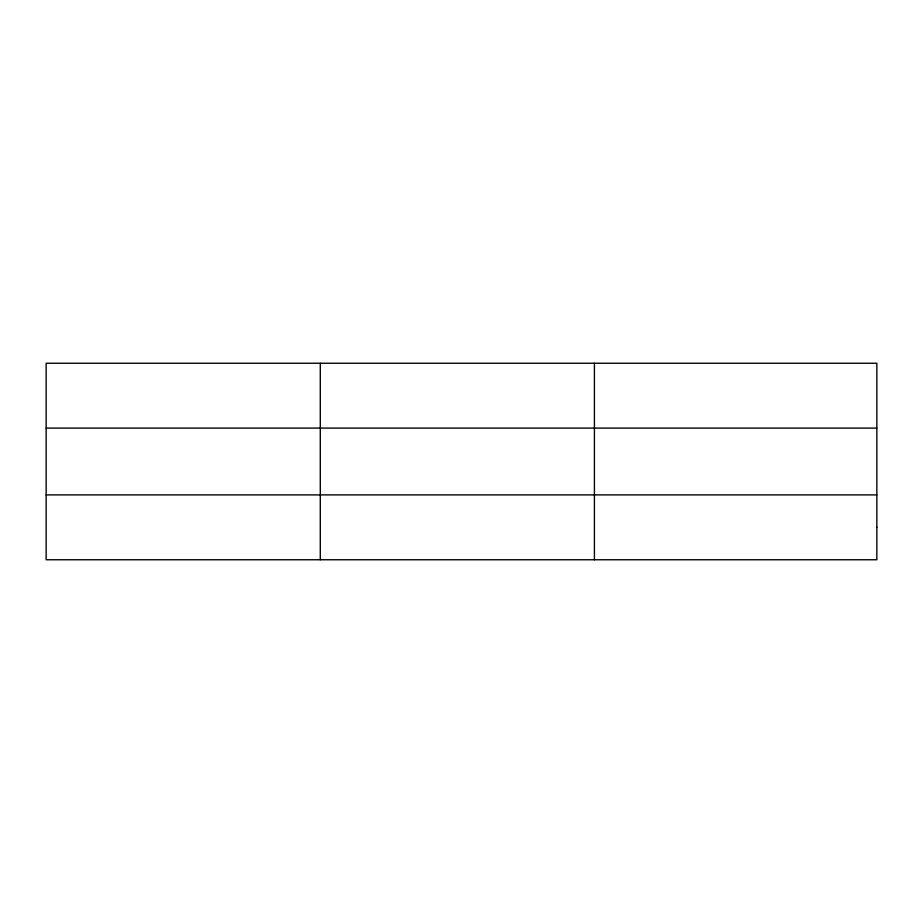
<?xml version="1.0" encoding="UTF-8"?>
<svg xmlns="http://www.w3.org/2000/svg" width="923" height="923" viewBox="0 0 923 923"><rect width="100%" height="100%" fill="white"/><g stroke="black" fill="none" stroke-linecap="round" stroke-linejoin="round"><path stroke-width="1.38" d="M320.281 363.247L320.281 559.753M594.412 363.247L594.412 559.753M46.15 428.099L876.85 428.099M46.15 494.901L876.85 494.901M876.85 527.333L876.85 559.753L46.15 559.753L46.15 363.247L876.85 363.247L876.85 527.333"/></g></svg>
